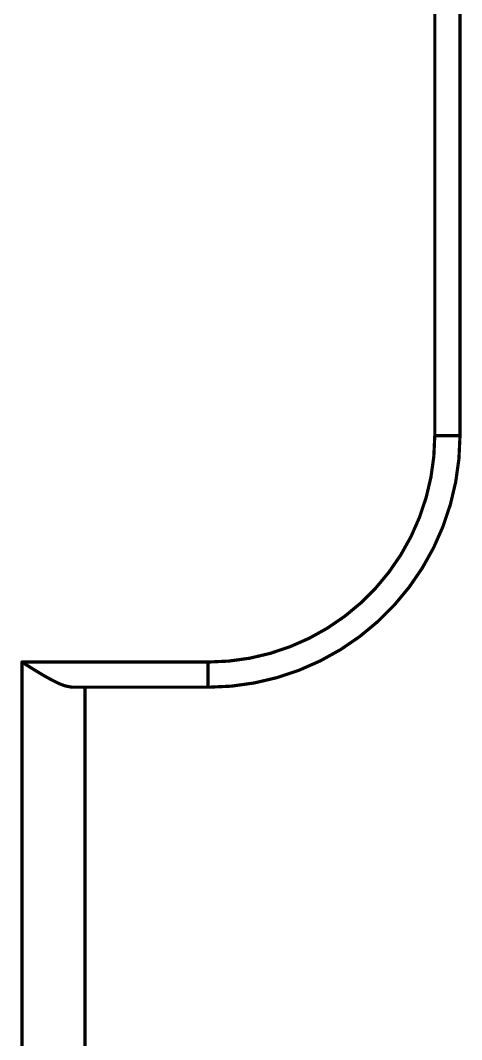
# Model space of a CAD drawing. Header units: inches. Extents: x 0 to 35.2, y -0.7 to 15.9.
# Drawn here: x 25.7203 to 25.7892, y 3.5302 to 3.6897 of the extents above; entities that cross this region are included whole.
import ezdxf

# ---------------------------------------------------------------- set-up
doc = ezdxf.new("R2010")
doc.units = ezdxf.units.IN
doc.header["$MEASUREMENT"] = 0
doc.layers.add('Dimensions', color=6, linetype='Continuous')

msp = doc.modelspace()

# ---------------------------------------------------------------- linework, layer by layer
at = {"layer": 'Dimensions', "const_width": 0.0005}
for points in [[(25.785, 3.62473), (25.785, 4.72709)], [(25.78894, 3.62473), (25.78894, 4.72709)], [(25.785, 3.62473), (25.78894, 3.62473)], [(25.7205, 3.5893), (25.74957, 3.5893)], [(25.7205, 3.48996), (25.7205, 3.5893)], [(25.74957, 3.58536), (25.74957, 3.5893)], [(25.72838, 3.58536), (25.74957, 3.58536)], [(25.73035, 3.48996), (25.73035, 3.58536)]]:
    msp.add_lwpolyline(points, dxfattribs=at)
for points in [[(25.785, 3.62473, -0.414214), (25.74957, 3.5893)], [(25.78894, 3.62473, -0.414214), (25.74957, 3.58536)], [(25.72387, 3.58721, -0.009728), (25.7205, 3.5893)], [(25.7255, 3.58632, -0.011516), (25.72387, 3.58721)], [(25.72703, 3.58564, -0.040466), (25.7255, 3.58632)], [(25.72838, 3.58536, -0.043259), (25.72703, 3.58564)]]:
    msp.add_lwpolyline(points, format="xyb", dxfattribs=at)
at = {"layer": 'Dimensions', "const_width": 0.00025}
for points in [[(25.78488, 3.62473, 1), (25.78513, 3.62473, 1)], [(25.78488, 3.62473, 1), (25.78513, 3.62473, 1)], [(25.78488, 3.62473, 1), (25.78513, 3.62473, 1)], [(25.78881, 3.62473, 1), (25.78906, 3.62473, 1)], [(25.78881, 3.62473, 1), (25.78906, 3.62473, 1)], [(25.78881, 3.62473, 1), (25.78906, 3.62473, 1)], [(25.72038, 3.5893, 1), (25.72063, 3.5893, 1)], [(25.72038, 3.5893, 1), (25.72063, 3.5893, 1)], [(25.72038, 3.5893, 1), (25.72063, 3.5893, 1)], [(25.74944, 3.5893, 1), (25.74969, 3.5893, 1)], [(25.74944, 3.5893, 1), (25.74969, 3.5893, 1)], [(25.74944, 3.5893, 1), (25.74969, 3.5893, 1)], [(25.72375, 3.58721, 1), (25.724, 3.58721, 1)], [(25.72375, 3.58721, 1), (25.724, 3.58721, 1)], [(25.72537, 3.58632, 1), (25.72562, 3.58632, 1)], [(25.72537, 3.58632, 1), (25.72562, 3.58632, 1)], [(25.7269, 3.58564, 1), (25.72715, 3.58564, 1)], [(25.7269, 3.58564, 1), (25.72715, 3.58564, 1)], [(25.72825, 3.58536, 1), (25.7285, 3.58536, 1)], [(25.72825, 3.58536, 1), (25.7285, 3.58536, 1)], [(25.73022, 3.58536, 1), (25.73047, 3.58536, 1)], [(25.74944, 3.58536, 1), (25.74969, 3.58536, 1)], [(25.74944, 3.58536, 1), (25.74969, 3.58536, 1)], [(25.74944, 3.58536, 1), (25.74969, 3.58536, 1)]]:
    msp.add_lwpolyline(points, format="xyb", close=True, dxfattribs=at)

doc.saveas('drawing.dxf')
